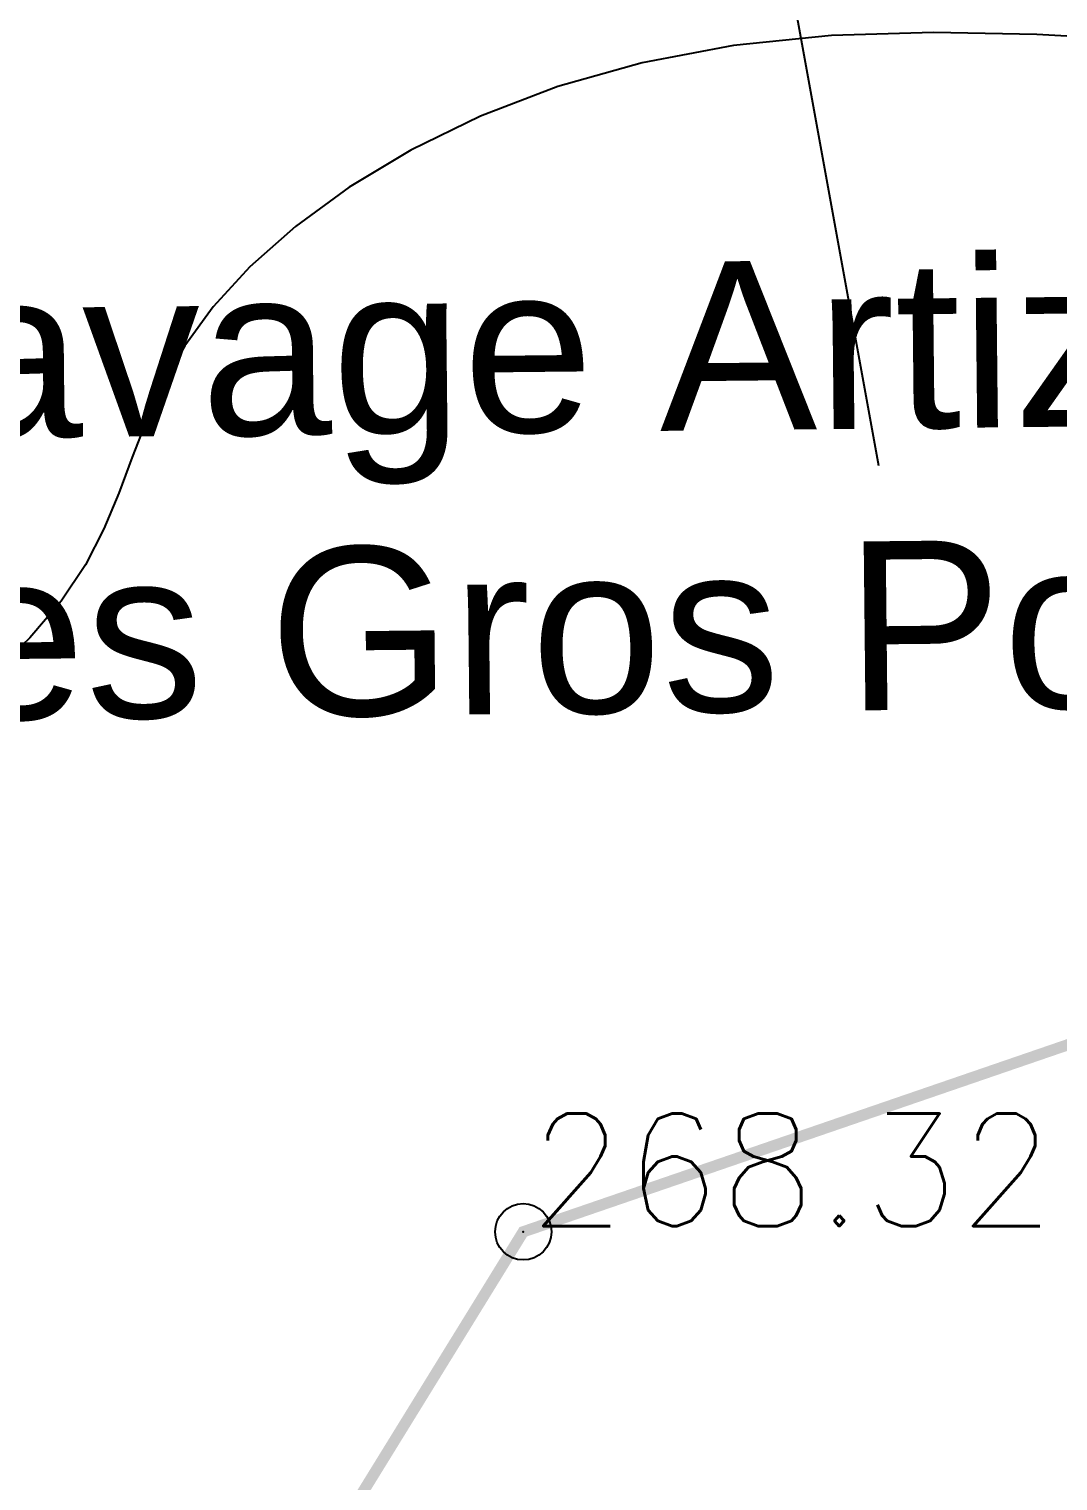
# Model space of a CAD drawing. Header units: millimetres. Extents: x 524954 to 526204, y 9523489 to 9524010.
# Drawn here: x 525191.14 to 525200.28, y 9523668.82 to 9523681.72 of the extents above; entities that cross this region are included whole.
import ezdxf

# ---------------------------------------------------------------- set-up
doc = ezdxf.new("R2010")
doc.units = ezdxf.units.MM
doc.header["$PDMODE"] = 32
doc.header["$PDSIZE"] = 0.5
for name, pattern in [('ACAD_ISO12W100', [21, 12, -3, 0, -3, 0, -3]), ('AXES2', [28.575, 19.05, -3.175, 3.175, -3.175]), ('CACHE2', [4.7625, 3.175, -1.5875])]:
    doc.linetypes.add(name, pattern=pattern)
for name, color, linetype in [('Axe_Piste', 3, 'AXES2'), ('Bord Fleuve', 4, 'ACAD_ISO12W100'), ('CN_01_00', 3, 'Continuous'), ('TopoAlt', 3, 'Continuous'), ('TOPOJIS', 7, 'Continuous'), ('Toponomie', 7, 'CACHE2')]:
    doc.layers.add(name, color=color, linetype=linetype)
doc.styles.add('Simplex 1.0', font='Simplex.shx', dxfattribs={"width": 0.99, "height": 1})
doc.styles.get("Standard").update_dxf_attribs({"font": 'arial.ttf'})

# ---------------------------------------------------------------- blocks, each defined once
blk = doc.blocks.new('TCPOINT M')
at = {"color": 0}
blk.add_point((0, 0), dxfattribs=at)
at = {"layer": 'TopoAlt', "style": 'Simplex 1.0', "width": 0.99}
blk.add_attdef('ALT', (0.15, 0.15), '', height=1, dxfattribs=at)

msp = doc.modelspace()

# ---------------------------------------------------------------- hatches: boundary and pattern name
at = {"layer": 'Bord Fleuve', "ltscale": 0.5}
h = msp.add_hatch(dxfattribs=at)
h.set_pattern_fill('ANSI33', color=135, scale=2, style=0)
h.paths.add_polyline_path([(525394.875, 9523547.688), (525386.855, 9523539.684), (525374.857, 9523528.592), (525359.402, 9523533.054), (525302.267, 9523541.753), (525253.226, 9523571.678), (525189.199, 9523592.989), (525146.601, 9523610.427), (525134.908, 9523628.389), (525130.258, 9523644.878), (525129.915, 9523646.053), (525134.923, 9523646.805), (525141.4, 9523651.378), (525145.39, 9523652.194), (525150.779, 9523654.113), (525153.673, 9523654.734), (525157.062, 9523656.215), (525170.428, 9523659.554), (525190.68, 9523663.166), (525195.533, 9523671.037), (525214.046, 9523677.393), (525226.978, 9523684.419), (525241.856, 9523699.409), (525259.549, 9523697.749), (525263.742, 9523702.788), (525265.599, 9523705.429), (525271.397, 9523709.575), (525278.663, 9523713.162), (525282.299, 9523718.359), (525286.813, 9523721.853), (525297.974, 9523715.602), (525305.783, 9523711.053), (525316.348, 9523705.233), (525323.457, 9523701.143), (525333.272, 9523695.625), (525364.282, 9523678.524), (525367.141, 9523669.609), (525369.992, 9523664.673), (525374.256, 9523657.439), (525374.878, 9523649.759), (525376.197, 9523640.514), (525378.821, 9523632.503), (525377.801, 9523621.191), (525377.159, 9523606.875), (525382.451, 9523599.216), (525388.758, 9523585.471), (525391.317, 9523567.355), (525392.74, 9523563.589), (525392.123, 9523555.946)])

# ---------------------------------------------------------------- linework, layer by layer
at = {"layer": 'Axe_Piste', "ltscale": 0.25, "flags": 128}
msp.add_lwpolyline([(525223.366, 9523755.337), (525205.865, 9523718.944), (525201.811, 9523709.035), (525199.485, 9523702.914), (525197.326, 9523695.207), (525197.178, 9523686.133), (525198.69, 9523677.843)], dxfattribs=at)
at = {"layer": 'Bord Fleuve', "ltscale": 0.35, "const_width": 0.1, "flags": 128}
msp.add_lwpolyline([(525129.915, 9523646.053), (525134.923, 9523646.805), (525141.4, 9523651.378), (525145.39, 9523652.194), (525150.779, 9523654.113), (525153.673, 9523654.734), (525157.062, 9523656.215), (525170.428, 9523659.554), (525190.68, 9523663.166), (525195.533, 9523671.037), (525214.046, 9523677.393), (525226.978, 9523684.419), (525241.856, 9523699.409), (525259.549, 9523697.749), (525263.742, 9523702.788), (525265.599, 9523705.429), (525271.397, 9523709.575), (525278.663, 9523713.162), (525282.299, 9523718.359), (525286.804, 9523721.846)], dxfattribs=at)
at = {"layer": 'CN_01_00', "elevation": 269, "flags": 128}
msp.add_lwpolyline([(525201.004, 9523681.62), (525200.096, 9523681.671), (525199.177, 9523681.689), (525198.271, 9523681.66), (525197.402, 9523681.573), (525196.59, 9523681.42), (525195.839, 9523681.207), (525195.154, 9523680.945), (525194.535, 9523680.644), (525193.986, 9523680.314), (525193.509, 9523679.965), (525193.105, 9523679.608), (525192.778, 9523679.252), (525192.527, 9523678.906), (525192.335, 9523678.569), (525192.186, 9523678.241), (525192.06, 9523677.917), (525191.94, 9523677.598), (525191.807, 9523677.28), (525191.643, 9523676.961), (525191.428, 9523676.639), (525191.15, 9523676.313), (525190.806, 9523675.987)], dxfattribs=at)

# ---------------------------------------------------------------- block references
at = {"layer": 'TOPOJIS'}
ref = msp.add_blockref('TCPOINT M', (525195.533, 9523671.037, 268.32), dxfattribs=at)
ref.add_attrib('ALT', '268.32', (525195.583, 9523671.087, 268.32), dxfattribs={"layer": 'TopoAlt', "height": 1, "style": 'Simplex 1.0', "width": 0.99})

# ---------------------------------------------------------------- texts
at = {"layer": 'Toponomie', "insert": (525189.277, 9523679.571), "char_height": 1.5, "width": 38.52036, "attachment_point": 1, "rotation": 0.603}
msp.add_mtext('Lavage Artizanales \\Pdes Gros Porteurs', dxfattribs=at)

doc.saveas('drawing.dxf')
